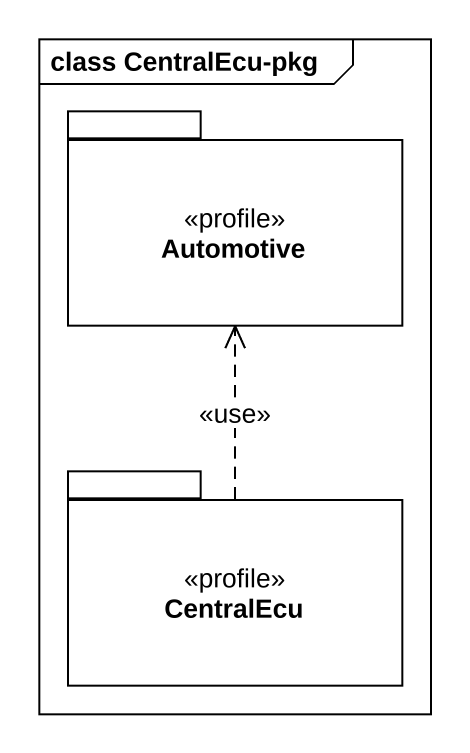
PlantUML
@startuml
mainframe class CentralEcu-pkg
package Automotive <<profile>> {
}
package CentralEcu <<profile>> {
}
CentralEcu .up.> Automotive : <<use>>
@enduml
